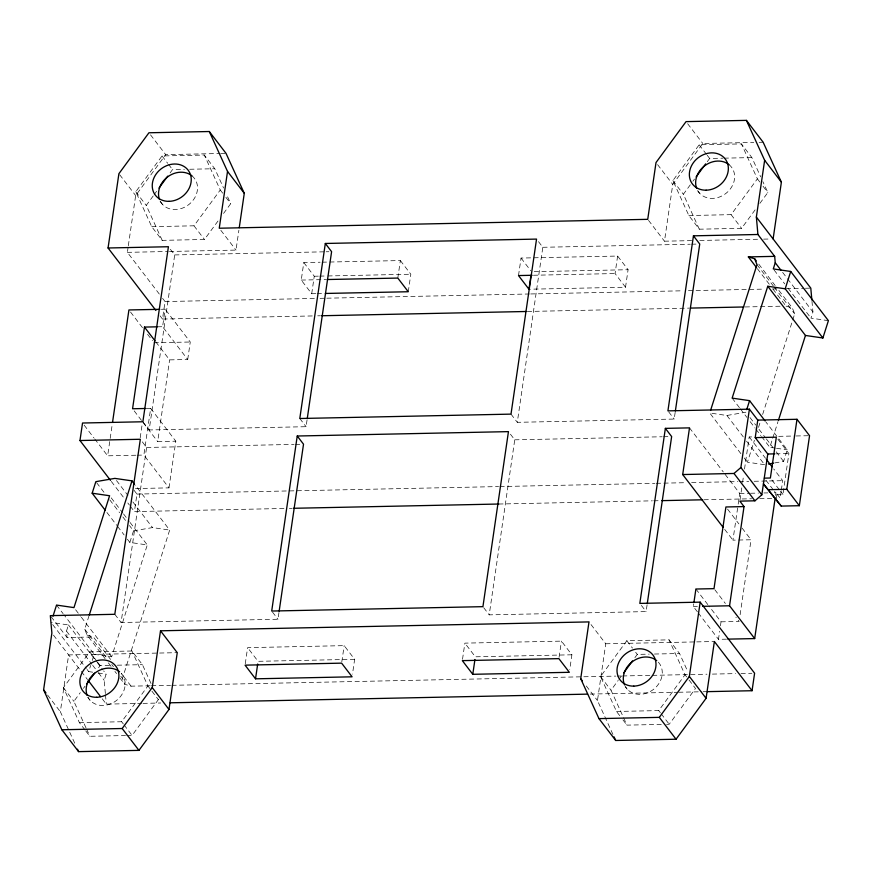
<?xml version="1.0" encoding="UTF-8"?>
<svg xmlns="http://www.w3.org/2000/svg" width="872" height="872" viewBox="0 0 872 872"><rect width="100%" height="100%" fill="white"/><g stroke="black" fill="none" stroke-linecap="round" stroke-linejoin="round"><path stroke-width="0.65" stroke-dasharray="4.36 3.27" d="M74.719 743.162L60.342 711.705L68.626 654.927L158.246 653.063M159.314 294.06L127.367 252.346L128.14 247.07M128.326 245.74L135.651 195.568L165.691 154.638L219.33 153.526M135.814 455.228L107.648 455.816L112.335 423.705M140.196 437.766L142.343 423.051M283.945 508.485L134.408 511.592L136.959 494.086L132.773 488.614M312.252 315.947L162.497 319.054L165.048 301.548L162.595 298.344M135.454 488.56L168.983 487.862L143.858 455.064L150.671 408.39L145.493 408.499M155.826 341.9L169.604 359.885L187.709 359.504L162.584 326.706L165.146 309.2L161.113 309.288M278.964 612.515L277.983 619.251L121.077 622.51L146.605 447.467L140.327 439.27M307.053 419.977L306.072 426.702L149.156 429.961L174.694 254.929L169.986 248.782M168.983 487.862L175.795 441.188L157.69 441.57L169.604 359.885M187.709 359.504L190.26 342.009L165.146 309.2M169.462 251.474L235.996 250.09L238.884 230.284M245.261 663.799L247.615 647.645L344.178 645.64L354.642 659.308L352.484 674.121M315.784 293.657L311.707 293.733L301.243 280.076L303.794 262.57L320.111 262.232M311.707 293.733L314.258 276.239L303.794 262.57M341.813 661.793L344.178 645.64M397.806 278.07L400.357 260.565L321.474 262.2M408.27 291.738L410.821 274.233L400.357 260.565M462.52 659.297L464.874 643.133L561.437 641.127L571.901 654.796L569.743 669.609M518.502 275.563L521.053 258.058L617.616 256.052L628.08 269.721L625.529 287.226L530.329 289.199M647.089 604.874L646.108 611.599L489.203 614.858L514.742 439.826L508.452 431.629M675.179 412.325L674.198 419.061L517.292 422.321L542.82 247.288L538.111 241.141M559.072 657.292L561.437 641.127M625.529 287.226L615.065 273.557L617.616 256.052M612.94 734.431L597.462 700.554L605.746 643.776L588.992 621.91M691.638 240.628L664.475 241.195L672.759 184.417L702.799 143.488L753.768 142.43M697.404 611.817L693.349 606.531L693.741 603.838M726.518 639.165L718.474 639.329L719.651 631.252M720.436 625.867L721.024 621.823L708.871 605.953M740.11 614.76L751.043 539.768L732.938 540.15L737.995 505.477M738.192 504.136L739.75 493.465L724.098 473.038M740.034 499.787L741.789 487.753M742.573 482.412L743.543 475.72M744.524 469.038L749.201 436.948L753.223 436.861M775.568 495.394L775.96 492.724L773.279 492.778M776.222 499.209L776.898 494.544L774.543 491.459M781.127 491.448L780.146 498.185L775.96 492.724M781.323 490.108L782.696 480.679L773.715 468.951M776.898 494.544L782.936 494.413L788.898 453.571L777.9 439.226M110.591 659.428L93.391 636.963L67.068 637.508L66.49 631.11L68.452 624.941L51.023 622.412M105.098 658.622L87.08 635.089L84.748 629.213L88.857 616.308M92.726 672.192L88.704 671.604L90.677 665.423M92.247 660.475L94.22 654.283L63.918 614.706M94.22 654.283L111.66 656.812L147.281 544.946L129.852 542.417L133.525 530.863L129.427 525.522M105.359 693.545L104.171 680.313L106.133 674.132L103.681 670.928M150.137 685.774L131.073 686.166L124.761 684.291L122.429 678.416L169.669 530.067L135.269 485.148M764.581 464.689L747.435 462.204L754.422 440.273M758.52 427.378L760.166 422.212M762.629 414.473L794.675 313.855L792.343 307.98L778.413 289.798M775.186 448.11L769.823 447.325L772.276 439.608M772.69 438.322L778.009 421.612M828.4 320.667L810.971 318.138L812.933 311.958L811.985 301.374M774.718 462.934L783.579 461.408L787.253 449.854L765.954 422.048M217.989 221.03L204.451 239.473L162.203 240.356L151.739 226.687L135.781 191.753L162.061 155.946L204.31 155.063L214.774 168.732L223.581 188.003M162.203 240.356L146.245 205.421L153.418 195.655M154.213 194.565L156.6 191.317M170.138 172.863L172.525 169.615L184.406 169.364M151.739 226.687L193.987 225.804L220.267 189.998L204.31 155.063M223.57 213.433L230.731 203.667L226.328 194.031M85.02 729.973L79.385 722.616L63.427 687.681L89.707 651.875L131.955 651.003L142.419 664.671L151.227 683.942M86.001 727.848L73.891 701.35L80.268 692.673M83.45 688.335L85.042 686.166M98.58 667.712L100.171 665.543L112.052 665.303M79.385 722.616L121.633 721.744L147.913 685.937L131.955 651.003M126.822 735.521L132.097 735.412L158.377 699.595L157.276 697.186M755.108 209.88L741.571 228.322L699.322 229.194L688.858 215.537L672.89 180.602L699.17 144.796L741.418 143.913L751.882 157.581L760.689 176.853M699.322 229.194L683.365 194.271L692.117 182.335M692.913 181.245L694.504 179.076M707.257 161.712L709.644 158.464L722.844 158.181M688.858 215.537L731.096 214.654L757.387 178.847L741.418 143.913M759.883 203.361L767.851 192.516L762.891 181.67M619.72 715.672L616.504 711.465L600.536 676.53L626.826 640.724L669.064 639.852L679.539 653.52L687.79 671.582M661.292 724.414L626.968 725.133L611.01 690.199L618.172 680.433M618.967 679.353L621.355 676.094M634.903 657.652L637.29 654.392L649.171 654.142M616.504 711.465L658.742 710.593L685.032 674.775L669.064 639.852M666.579 724.305L669.216 724.251L695.496 688.444L687.441 677.936M740.884 453.647L709.754 413.001L726.899 415.486L745.898 412.205M133.525 530.863L152.524 527.582L169.669 530.067M220.671 153.505L226.033 153.385M759.131 142.321L763.153 142.234M189.693 169.255L214.774 168.732M724.163 158.159L751.882 157.581M127.367 252.346L168.1 251.496M699.78 240.465L758.171 239.244M763.61 239.135L770.39 238.993M174.694 254.929L324.842 251.812M326.193 251.779L328.897 251.725M542.82 247.288L690.264 244.225M691.616 244.193L697.022 244.084M314.258 276.239L318.345 276.151M319.708 276.119L326.499 275.977M327.861 275.955L410.821 274.233M534.242 271.672L628.08 269.721M301.243 280.076L325.725 279.563M533.457 275.247L615.065 273.557M317.146 293.624L323.948 293.483M165.048 301.548L314.585 298.442M320.024 298.333L325.463 298.213M326.826 298.191L529.38 293.984M530.743 293.951L683.005 290.79M688.444 290.681L764.57 289.101M772.723 288.926L776.81 288.85M786.326 288.654L803.995 288.283M805.357 288.25L810.797 288.142M317.702 315.828L320.416 315.773M527.353 311.478L689.371 308.11M745.189 306.955L780.582 306.214M157.418 326.815L162.584 326.706M154.05 342.761L190.26 342.009M146.605 447.467L294.049 444.415M295.401 444.382L300.818 444.273M514.742 439.826L662.175 436.763M663.527 436.741L668.944 436.621M778.707 436.338L794.806 436M796.147 435.967L809.554 435.695M137.155 455.206L143.858 455.064M775.699 453.843L788.898 453.571M136.959 494.086L498.577 486.576M499.928 486.554L654.916 483.339M656.267 483.306L686.177 482.685M691.616 482.576L737.832 481.617M739.194 481.584L748.71 481.388M754.149 481.279L782.696 480.679M739.75 493.465L749.135 493.28M750.476 493.247L758.52 493.083M763.894 492.963L767.916 492.887M289.384 508.376L292.098 508.311M498.74 504.027L652.354 500.833M653.717 500.811L660.518 500.67M704.02 499.765L751.599 498.773M759.752 498.61L773.344 498.326M693.349 606.531L697.371 606.443M721.024 621.823L739.129 621.453L735.892 617.223M159.609 653.041L177.256 652.67M605.746 643.776L695.366 641.912M696.728 641.89L714.375 641.519M354.642 659.308L258.079 661.314L247.615 647.645M571.901 654.796L475.338 656.801L464.874 643.133M117.339 665.194L142.419 664.671M654.447 654.033L679.539 653.52M151.499 685.741L170.552 685.348M171.915 685.316L615.741 676.105M617.104 676.073L621.191 675.985M622.553 675.964L651.144 675.364M652.507 675.342L706.963 674.209M712.402 674.1L735.554 673.609M740.993 673.5L751.893 673.271M102.22 698.777L106.308 704.129L141.656 703.399M143.019 703.366L160.688 702.996M590.279 694.079L677.282 692.27M678.645 692.248L701.753 691.769M703.115 691.736L705.84 691.681M85.827 731.03L89.86 736.284L125.503 735.543M776.527 448.295L787.253 449.854M98.089 672.966L106.133 674.132M786.032 306.105L792.343 307.98M87.08 635.089L93.391 636.963M757.387 178.847L759.795 181.997M763.022 186.205L767.851 192.516M687.648 123.704L702.799 143.488M699.17 144.796L706.418 154.257M707.225 155.303L709.644 158.464M782.631 272.38L786.718 277.732M787.536 278.8L812.933 311.958M774.107 270.004L784.756 283.901M788.026 288.185L810.971 318.138M731.096 214.654L741.571 228.322M758.76 264.129L775.143 285.526M756.994 264.652L773.377 286.049M774.194 287.117L794.675 313.855M697.982 191.164L699.551 193.213M757.354 268.674L769.649 284.708M772.919 288.992L785.214 305.037M672.89 180.602L683.365 194.271M657.608 164.634L672.759 184.417M648.528 220.365L664.475 241.195M749.996 417.546L755.73 425.035M759 429.318L765.551 437.875M766.379 438.943L772.93 447.5M776.2 451.783L783.579 461.408M732.142 398.123L739.511 407.747M740.339 408.826L746.89 417.383M750.16 421.656L755.076 428.076M755.893 429.144L760.809 435.564M761.638 436.632L769.823 447.325M749.201 436.948L765.54 458.28M726.899 415.486L743.282 436.883M746.563 441.156L763.763 463.621M771.949 480.069L779.797 490.315M780.582 491.339L782.936 494.413M765.91 480.189L773.758 490.435M744.154 457.92L747.435 462.204M689.501 427.869L723.28 471.959M668.704 411.889L674.198 419.061M727.542 509.085L738.889 523.898M742.127 528.127L751.043 539.768M521.053 258.058L530.721 270.669M724.697 529.391L732.938 540.15M714.822 589.712L725.351 603.468M695.9 589.025L708.053 604.896M698.21 612.874L718.474 639.329M511.003 414.124L517.292 422.321M641.4 605.451L646.108 611.599M685.032 674.775L686.635 676.879M626.826 640.724L632.462 648.081M635.677 652.289L637.29 654.392M658.742 710.593L660.355 712.686M661.161 713.743L669.216 724.251M625.627 687.092L627.197 689.142M600.536 676.53L611.01 690.199M220.267 189.998L222.687 193.148M225.903 197.355L230.731 203.667M622.946 719.88L626.968 725.133M586.3 685.981L597.462 700.554M150.529 134.855L165.691 154.638M220.845 230.306L235.996 250.09M162.061 155.946L167.697 163.304M168.503 164.361L172.525 169.615M193.987 225.804L204.451 239.473M483.709 607.686L489.203 614.858M160.088 201.29L162.443 204.364M135.781 191.753L146.245 205.421M119.704 174.738L135.651 195.568M299.794 418.506L306.072 426.702M160.023 315.817L162.497 319.054M130.549 312.067L142.703 327.948M147.564 334.292L152.436 340.636M150.671 408.39L175.795 441.188M142.877 421.765L149.156 429.961M134.19 410.886L142.289 421.459M143.095 422.517L157.69 441.57M272.489 612.068L277.983 619.251M84.148 425.133L93.871 437.831M94.688 438.889L107.648 455.816M116.477 480.516L127.944 495.492M132.86 501.912L152.524 527.582M111.311 481.442L124.511 498.664M127.813 502.97L129.459 505.128M130.288 506.207L134.408 511.592M111.235 497.879L122.701 512.856M123.53 513.924L129.263 521.412M130.081 522.481L147.281 544.946M96.661 482.739L104.858 493.432M109.774 499.852L119.606 512.682M122.876 516.965L126.157 521.238M106.907 512.464L116.739 525.304M117.556 526.372L124.118 534.928M127.388 539.201L129.852 542.417M114.799 614.302L121.077 622.51M147.913 685.937L151.139 690.134M151.935 691.191L158.377 699.595M75.613 609.746L80.529 616.166M81.347 617.234L111.66 656.812M131.073 686.166L121.241 673.326A20.623 17.429 -37.4 0 1 115.813 700.99A20.623 17.429 -37.4 0 1 88.094 697.513M84.748 629.213L106.864 658.088M111.779 664.508L113.415 666.644M120.794 676.269L122.429 678.416M108.379 662.894L111.66 667.178M114.93 671.451L116.565 673.587M119.846 677.871L124.761 684.291M56.538 605.081L63.089 613.637M89.707 651.875L96.956 661.336M97.762 662.393L100.171 665.543M68.452 624.941L96.312 661.303M97.13 662.371L102.863 669.86M66.49 631.11L91.887 664.268M92.705 665.336L97.62 671.756M98.438 672.824L104.171 680.313M51.121 616.689L67.068 637.508M52.658 624.548L86.252 668.399M87.069 669.467L88.704 671.604M121.633 721.744L123.246 723.847M124.053 724.894L132.097 735.412M53.475 635.143L87.473 679.528M87.734 697.219L90.089 700.292M63.427 687.681L73.891 701.35M47.589 695.049L60.342 711.705M86.557 729.057L89.86 736.284M105.479 694.864L106.308 704.129M658.36 662.175A20.623 17.429 -37.4 0 1 652.376 690.221A20.623 17.429 -37.4 0 1 624.701 685.338M191.938 175.817A20.623 17.429 -37.4 0 1 189.235 204.233A20.623 17.429 -37.4 0 1 160.448 201.574M729.057 164.666A20.623 17.429 -37.4 0 1 725.82 193.497A20.623 17.429 -37.4 0 1 697.055 189.409"/><path stroke-width="1.31" d="M707.192 691.649L752.056 690.722L714.375 641.519L706.091 698.298L676.051 739.227L615.708 740.481L598.955 718.615L580.719 678.688L588.992 621.91L160.513 630.805L177.256 652.67L168.983 709.459L138.942 750.378L78.589 751.631L61.847 729.766L43.6 689.839L51.884 633.061L50.325 615.643L114.799 614.302L140.327 439.27L79.973 440.524L82.535 423.018L142.877 421.765L168.416 246.732L108.063 247.986L118.897 173.702L148.938 132.773L209.291 131.519L226.033 153.385L244.28 193.311L239.266 227.647M112.532 422.364L128.925 309.952L159.772 309.32M157.418 326.815L144.48 327.087L132.566 408.761L145.493 408.499M61.847 729.766L122.189 728.512L152.229 687.583L160.513 630.805M209.291 131.519L227.527 171.446L219.254 228.224L647.733 219.33L656.017 162.541L686.057 121.622L746.399 120.369L763.153 142.234L781.388 182.161L773.115 238.939M255.529 678.819L245.065 665.151L341.617 663.145L352.092 676.814L255.529 678.819L257.687 664.006M297.243 436.011L271.704 611.043L482.925 606.661L508.452 431.629L297.243 436.011L303.521 444.208L279.16 611.163M325.321 243.473L299.794 418.506L511.003 414.124L536.542 239.092L325.321 243.473L331.6 251.67L307.249 418.625M472.788 674.307L462.324 660.638L558.876 658.633L569.351 672.301L472.788 674.307L474.946 659.494M530.928 275.759L528.966 289.232L518.502 275.563L532.105 275.28M723.052 527.244L682.7 474.542L689.501 427.869L665.369 428.37L639.83 603.402L700.183 602.149L754.607 673.217L752.056 690.722M765.136 420.98L749.571 400.651L732.142 398.123L767.774 286.256L805.456 335.458L822.885 337.987L828.4 320.667L790.719 271.465L773.29 268.936L775.252 262.755L774.674 256.357L757.921 234.492L693.447 235.832L667.919 410.865L749.397 409.175L757.768 420.108L755.217 437.613L767.774 454.007L761.812 494.849L754.934 500.811L739.838 501.128L744.023 506.588L729.559 605.778L754.683 638.577L727.858 639.132M647.286 603.522L671.647 436.567L665.369 428.37M675.375 410.985L699.736 244.029L693.447 235.832M693.938 602.487L695.9 589.025L714.005 588.654L725.918 506.97L744.023 506.588M598.955 718.615L659.308 717.362L689.349 676.432L700.183 602.149M757.921 234.492L756.362 217.074L764.646 160.295L746.399 120.369M682.7 474.542L733.995 473.474L740.884 467.523L749.397 409.175M754.683 638.577L775.175 498.076M781.236 506.087L763.491 483.971L781.236 506.087L799.341 505.706L786.784 489.312L796.997 419.29L757.768 420.108M799.341 505.706L809.554 435.695L796.997 419.29M52.996 616.221L56.538 605.081L73.967 607.61L109.6 495.743L92.17 493.214L95.844 481.66L114.842 478.379L131.988 480.864L134.452 484.08M89.271 615.022L131.988 480.864M710.571 410.418L756.994 264.652L754.662 258.777L748.35 256.902L756.536 267.595M746.715 409.633L749.571 400.651M822.885 337.987L785.203 288.785L790.719 271.465M778.423 420.326L805.456 335.458M158.987 188.058L167.751 176.122M86.633 683.997L94.601 673.14M696.107 176.907L705.655 163.882M623.753 672.835L632.505 660.9M768.385 464.035L773.453 463.163M748.35 256.902L774.674 256.357M327.087 279.531L397.806 278.07L408.27 291.738L325.31 293.461M321.779 315.74L526.001 311.5M690.733 308.089L743.827 306.977M755.217 437.613L776.331 437.177L770.379 478.009L764.341 478.139M767.774 454.007L774.369 453.876M768.679 489.683L786.784 489.312M293.461 508.289L498.74 504.027M661.87 500.637L702.658 499.798M702.734 606.334L729.559 605.778M170.204 702.799L587.564 694.134M767.774 286.256L785.203 288.785M764.646 160.295L781.388 182.161M756.362 217.074L810.797 288.142L811.865 300.044M775.252 262.755L780.985 270.244M754.662 258.777L756.297 260.924M766.357 459.348L772.08 466.814M740.884 467.523L761.812 494.849M733.995 473.474L754.934 500.811M689.349 676.432L706.091 698.298M659.308 717.362L676.051 739.227M227.527 171.446L244.28 193.311M580.719 678.688L582.311 680.77M108.063 247.986L155.892 310.432M144.48 327.087L155.02 340.843M79.973 440.524L110.493 480.363M92.17 493.214L105.272 510.327M152.229 687.583L168.983 709.459M88.29 680.596L100.574 696.641M122.189 728.512L138.942 750.378M43.6 689.839L45.987 692.968M614.052 736.851L615.708 740.481M77.488 749.212L78.589 751.631M624.265 684.28A20.623 17.429 -37.4 0 1 632.636 661.477A20.623 17.429 -37.4 0 1 656.703 660.605M87.146 695.431A20.623 17.429 -37.4 0 1 95.517 672.628A20.623 17.429 -37.4 0 1 119.584 671.756M159.5 199.503A20.623 17.429 -37.4 0 1 167.871 176.7A20.623 17.429 -37.4 0 1 191.938 175.817M696.619 188.341A20.623 17.429 -37.4 0 1 704.99 165.549A20.623 17.429 -37.4 0 1 729.057 164.666M633.781 686.122A20.623 17.429 -37.4 0 0 654.589 657.771A20.623 17.429 -37.4 0 0 621.137 658.469A20.623 17.429 -37.4 0 0 633.781 686.122M96.661 697.284A20.623 17.429 -37.4 0 0 117.48 668.922A20.623 17.429 -37.4 0 0 84.028 669.62A20.623 17.429 -37.4 0 0 96.661 697.284M706.135 190.194A20.623 17.429 -37.4 0 0 726.943 161.843A20.623 17.429 -37.4 0 0 693.491 162.541A20.623 17.429 -37.4 0 0 706.135 190.194M169.015 201.345A20.623 17.429 -37.4 0 0 189.834 172.994A20.623 17.429 -37.4 0 0 156.382 173.692A20.623 17.429 -37.4 0 0 169.015 201.345"/></g></svg>
